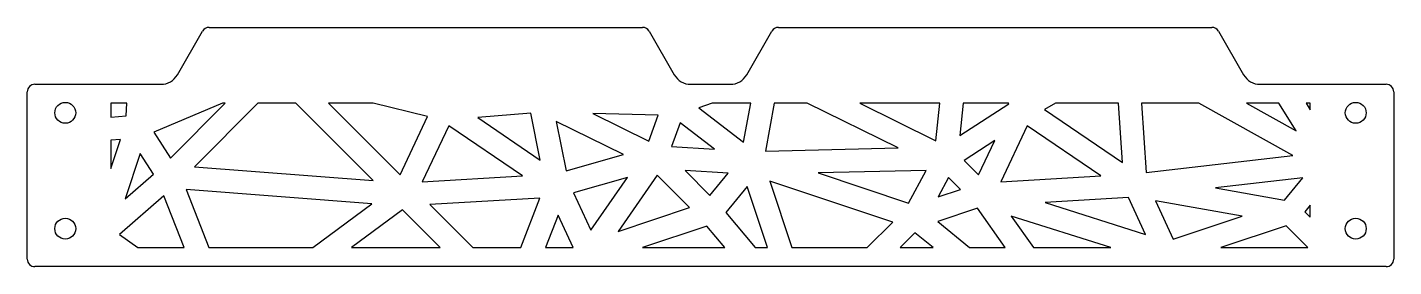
# Model space of a CAD drawing. Header units: millimetres. Extents: x -180 to 180, y -32 to 32.
import ezdxf

# ---------------------------------------------------------------- set-up
doc = ezdxf.new("R2010")
doc.units = ezdxf.units.MM

msp = doc.modelspace()

# ---------------------------------------------------------------- linework, layer by layer
at = {"color": 7, "linetype": 'Continuous', "lineweight": 25}
for p, q in [((-140.47, 19), (-133.83, 30.5)), ((-132.1, 31.5), (-17.9, 31.5)), ((-16.17, 30.5), (-9.53, 19)), ((9.53, 19), (16.17, 30.5)), ((17.9, 31.5), (132.1, 31.5)), ((133.83, 30.5), (140.47, 19)), ((-180, -29.5), (-180, 14.5)), ((-178, 16.5), (-144.8, 16.5)), ((-5.2, 16.5), (5.2, 16.5)), ((144.8, 16.5), (178, 16.5)), ((180, 14.5), (180, -29.5)), ((-158, 11.5), (-158, 7.88)), ((-153.78, 11.5), (-158, 11.5)), ((-154, 8.17), (-153.78, 11.5)), ((-128.54, 11.5), (-146.63, 3.91)), ((-142.27, -2.93), (-127.85, 11.5)), ((-119.23, 11.5), (-135.96, -5.24)), ((-127.85, 11.5), (-128.54, 11.5)), ((-109.23, 11.5), (-119.23, 11.5)), ((-88.87, -8.86), (-109.23, 11.5)), ((-100.61, 11.5), (-81.8, -7.32)), ((-88.87, 11.5), (-100.61, 11.5)), ((-74.53, 8.01), (-88.87, 11.5)), ((0.41, 11.5), (-3.11, 10.27)), ((10.59, 11.5), (0.41, 11.5)), ((8.69, 1.24), (10.59, 11.5)), ((16.79, 11.5), (14.47, -1.06)), ((25.48, 11.5), (16.79, 11.5)), ((49.44, -0.25), (25.48, 11.5)), ((39.33, 11.5), (59.41, 1.65)), ((60.46, 11.5), (39.33, 11.5)), ((59.41, 1.65), (60.46, 11.5)), ((66.59, 11.5), (65.69, 3.02)), ((65.69, 3.02), (78.58, 11.37)), ((78.54, 11.5), (66.59, 11.5)), ((78.58, 11.37), (78.54, 11.5)), ((90.91, 11.5), (87.99, 9.85)), ((107.49, 11.5), (90.91, 11.5)), ((108.53, -4.11), (107.49, 11.5)), ((113.6, 11.5), (114.82, -6.75)), ((128.65, 11.5), (113.6, 11.5)), ((153.43, -2.26), (128.65, 11.5)), ((141.21, 11.5), (154.3, 4.23)), ((149.73, 11.5), (141.21, 11.5)), ((154.3, 4.23), (149.73, 11.5)), ((156.93, 11.5), (158, 9.79)), ((158, 11.5), (156.93, 11.5)), ((158, 9.79), (158, 11.5)), ((-158, 7.88), (-154, 8.17)), ((-81.8, -7.32), (-74.53, 8.01)), ((-47.33, 8.91), (-61.33, 7.76)), ((-61.33, 7.76), (-44.86, -3.44)), ((-44.86, -3.44), (-47.33, 8.91)), ((-13.76, 8.34), (-31.02, 8.78)), ((-31.02, 8.78), (-16.23, 1.52)), ((-16.23, 1.52), (-13.76, 8.34)), ((-3.11, 10.27), (8.69, 1.24)), ((87.99, 9.85), (108.53, -4.11)), ((-146.63, 3.91), (-142.27, -2.93)), ((-68.95, 5.57), (-75.94, -9.19)), ((-49.53, -7.63), (-68.95, 5.57)), ((-22.96, -1.96), (-40.68, 6.72)), ((-40.68, 6.72), (-38.07, -6.31)), ((-8, 6.33), (-10.26, 0.09)), ((1.02, -0.57), (-8, 6.33)), ((83.45, 5.57), (76.46, -9.19)), ((102.87, -7.63), (83.45, 5.57)), ((-155.48, 1.95), (-158, 1.77)), ((-158, -5.62), (-155.48, 1.95)), ((-158, 1.77), (-158, -5.62)), ((-10.26, 0.09), (1.02, -0.57)), ((74.88, 1.71), (66.8, -3.52)), ((70.6, -7.32), (74.88, 1.71)), ((-150.27, -1.71), (-154.26, -13.66)), ((-146.79, -7.19), (-150.27, -1.71)), ((-38.07, -6.31), (-22.96, -1.96)), ((14.47, -1.06), (49.44, -0.25)), ((66.8, -3.52), (70.6, -7.32)), ((114.82, -6.75), (153.43, -2.26)), ((-154.26, -13.66), (-146.79, -7.19)), ((-135.96, -5.24), (-88.87, -8.86)), ((4.64, -6.89), (-6.69, -6.22)), ((-6.69, -6.22), (-0.16, -12.76)), ((-0.16, -12.76), (4.64, -6.89)), ((56.81, -6.18), (28.35, -6.84)), ((28.35, -6.84), (52.18, -14.78)), ((52.18, -14.78), (56.81, -6.18)), ((-75.94, -9.19), (-49.53, -7.63)), ((-21.9, -8), (-36.14, -12.09)), ((-31.56, -21.92), (-21.9, -8)), ((-14.09, -7.44), (-24.35, -22.22)), ((-5.57, -15.96), (-14.09, -7.44)), ((9.64, -10.41), (4.03, -17.27)), ((15.01, -26.5), (9.64, -10.41)), ((15.6, -9.02), (21.43, -26.5)), ((48.01, -19.82), (15.6, -9.02)), ((62.72, -8.06), (59.98, -13.16)), ((65.86, -11.2), (62.72, -8.06)), ((76.46, -9.19), (102.87, -7.63)), ((156.06, -8.09), (133.04, -10.77)), ((133.04, -10.77), (151.24, -13.98)), ((151.24, -13.98), (156.06, -8.09)), ((-144.06, -12.89), (-155.74, -23.02)), ((-138.7, -26.5), (-144.06, -12.89)), ((-89.25, -14.95), (-138.18, -11.18)), ((-138.18, -11.18), (-132.15, -26.5)), ((-44.95, -13.47), (-73.94, -15.18)), ((-49.97, -26.5), (-44.95, -13.47)), ((-36.14, -12.09), (-31.56, -21.92)), ((59.98, -13.16), (65.86, -11.2)), ((110.1, -13.31), (88.14, -14.61)), ((114.62, -23.01), (110.1, -13.31)), ((140.1, -18.21), (117.23, -14.17)), ((117.23, -14.17), (121.94, -24.26)), ((-104.79, -26.5), (-89.25, -14.95)), ((-81.19, -16.55), (-94.57, -26.5)), ((-71.23, -26.5), (-81.19, -16.55)), ((-73.94, -15.18), (-62.61, -26.5)), ((-40.14, -17.94), (-43.43, -26.5)), ((-36.15, -26.5), (-40.14, -17.94)), ((-24.35, -22.22), (-5.57, -15.96)), ((4.03, -17.27), (11.78, -26.5)), ((70.33, -16.14), (59.86, -19.63)), ((77.65, -26.5), (70.33, -16.14)), ((88.14, -14.61), (114.62, -23.01)), ((158, -15.35), (156.58, -17.09)), ((156.58, -17.09), (158, -18.51)), ((158, -18.51), (158, -15.35)), ((-0.93, -20.84), (-17.91, -26.5)), ((3.82, -26.5), (-0.93, -20.84)), ((41.32, -26.5), (48.01, -19.82)), ((59.86, -19.63), (68.26, -26.5)), ((105.48, -26.5), (79.24, -18.18)), ((79.24, -18.18), (85.12, -26.5)), ((121.94, -24.26), (140.1, -18.21)), ((151.65, -20.78), (134.49, -26.5)), ((157.37, -26.5), (151.65, -20.78)), ((-155.74, -23.02), (-150.87, -26.5)), ((53.85, -22.59), (49.94, -26.5)), ((58.63, -26.5), (53.85, -22.59)), ((-150.87, -26.5), (-138.7, -26.5)), ((-132.15, -26.5), (-104.79, -26.5)), ((-94.57, -26.5), (-71.23, -26.5)), ((-62.61, -26.5), (-49.97, -26.5)), ((-43.43, -26.5), (-36.15, -26.5)), ((-17.91, -26.5), (3.82, -26.5)), ((11.78, -26.5), (15.01, -26.5)), ((21.43, -26.5), (41.32, -26.5)), ((49.94, -26.5), (58.63, -26.5)), ((68.26, -26.5), (77.65, -26.5)), ((85.12, -26.5), (105.48, -26.5)), ((134.49, -26.5), (157.37, -26.5)), ((178, -31.5), (-178, -31.5))]:
    msp.add_line(p, q, dxfattribs=at)
for centre in [(-170, 9), (170, 9), (-170, -21.5), (170, -21.5)]:
    msp.add_circle(centre, 2.75, dxfattribs=at)
for centre, radius, start, end in [((-132.1, 29.5), 2, 90, 150), ((-17.9, 29.5), 2, 30, 90), ((17.9, 29.5), 2, 90, 150), ((132.1, 29.5), 2, 30, 90), ((-144.8, 21.5), 5, 270, 330), ((-5.2, 21.5), 5, 210, 270), ((5.2, 21.5), 5, 270, 330), ((144.8, 21.5), 5, 210, 270), ((-178, 14.5), 2, 90, 180), ((178, 14.5), 2, 0, 90), ((-178, -29.5), 2, 180, 270), ((178, -29.5), 2, 270, 0)]:
    msp.add_arc(centre, radius, start, end, dxfattribs=at)

doc.saveas('drawing.dxf')
